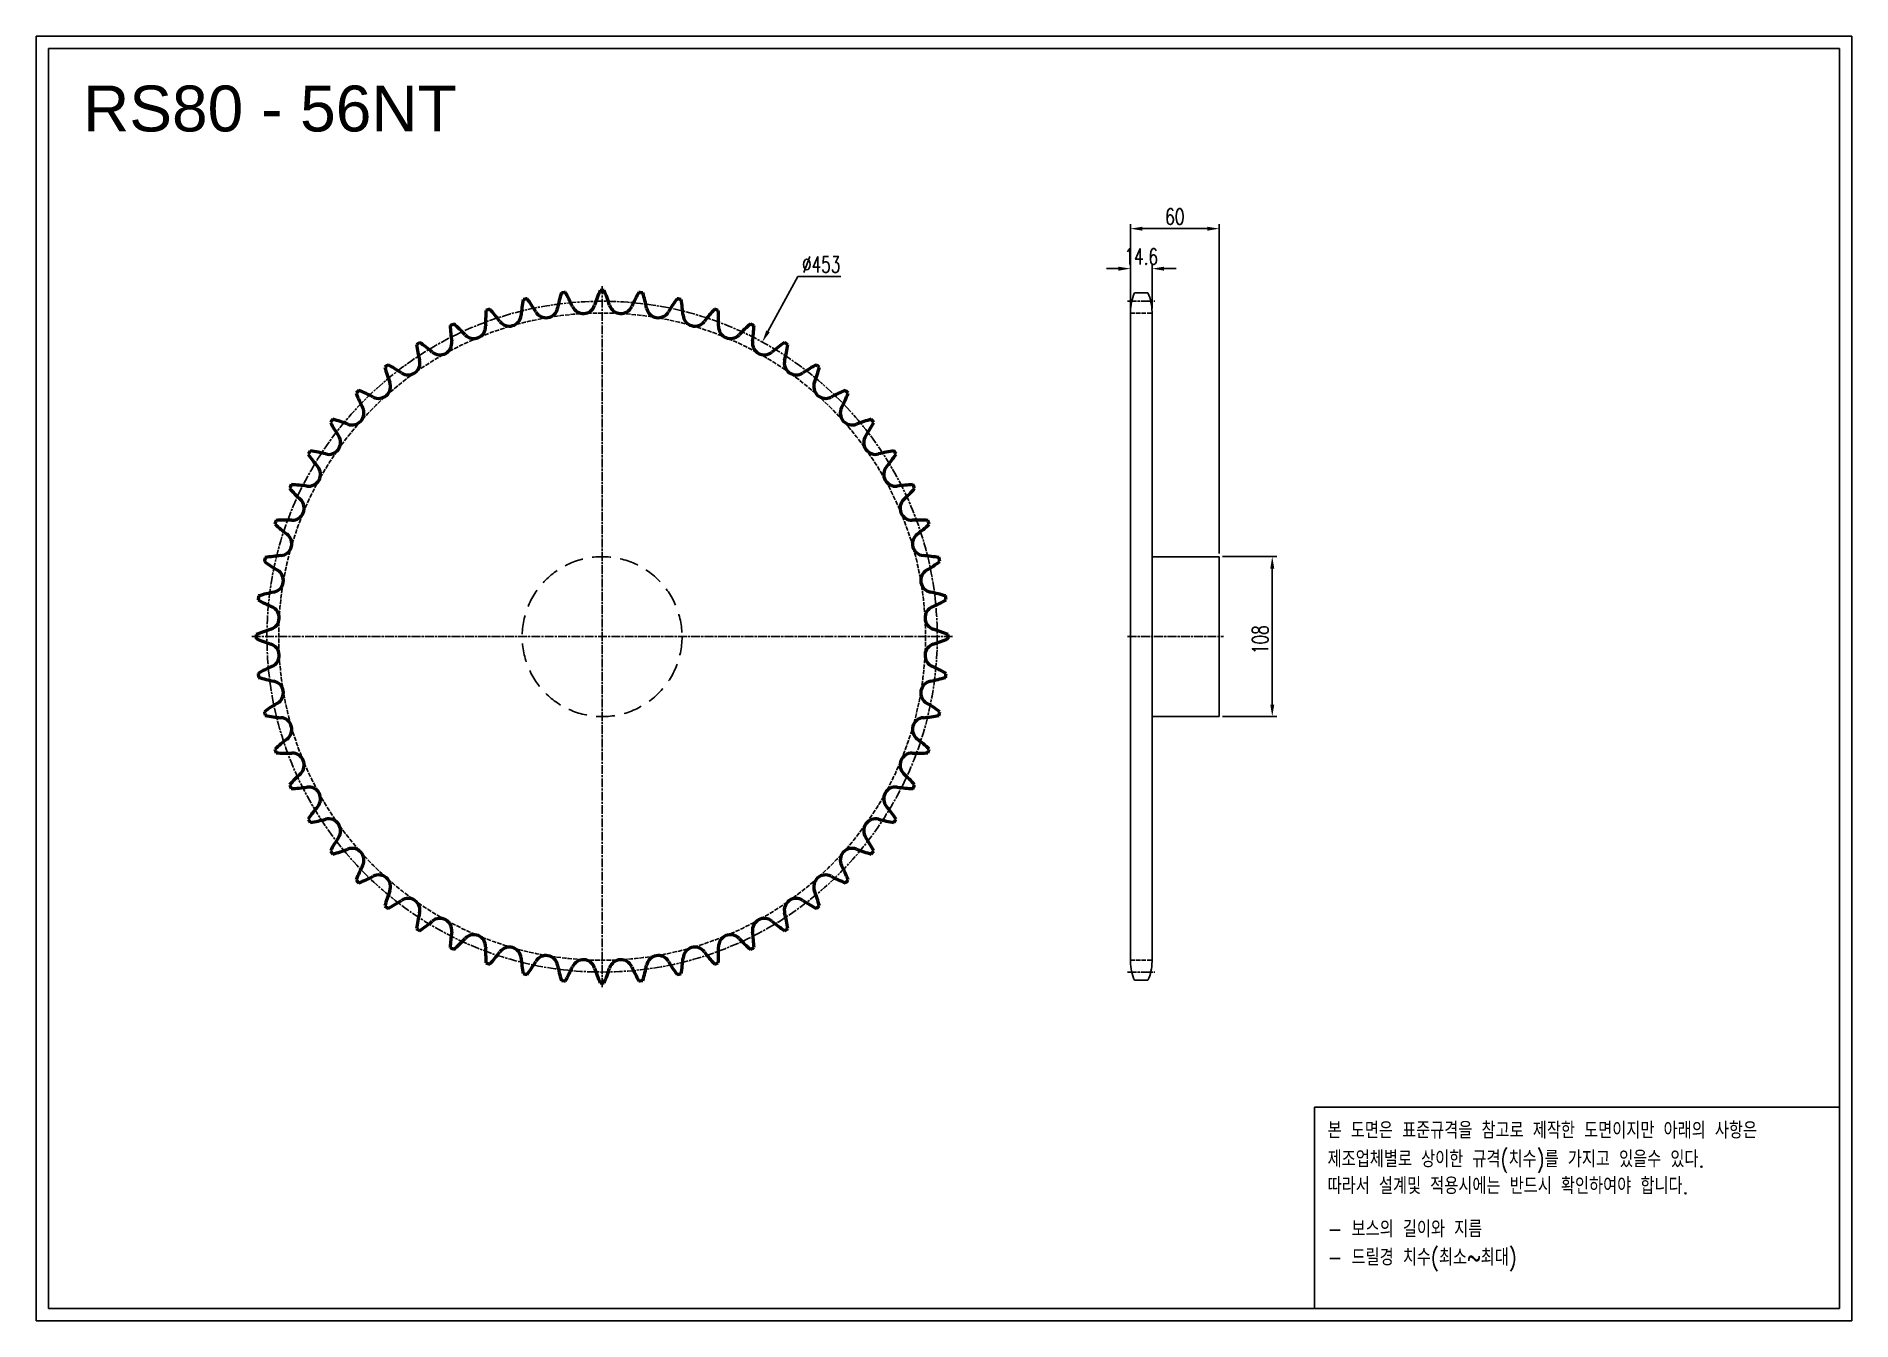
# Model space of a CAD drawing. Header units: millimetres. Extents: x -59108 to -57881, y 19120 to 19988.
import ezdxf

# ---------------------------------------------------------------- set-up
doc = ezdxf.new("R2010")
doc.units = ezdxf.units.MM
for name, pattern in [('AM_ISO02W050', [7.5, 6, -1.5]), ('AM_ISO02W050x2', [3.75, 3, -0.75]), ('AM_ISO08W050', [18, 12, -1.5, 3, -1.5]), ('AM_ISO08W050x2', [9, 6, -0.75, 1.5, -0.75]), ('HIDDEN', [9.525, 6.35, -3.175])]:
    doc.linetypes.add(name, pattern=pattern)
for name, color, linetype, lineweight in [('AM_0N', 7, 'Continuous', 50), ('AM_3N', 6, 'AM_ISO02W050', 25), ('AM_7', 4, 'AM_ISO08W050', 25), ('AM_7N', 4, 'AM_ISO08W050', 25)]:
    doc.layers.add(name, color=color, linetype=linetype, lineweight=lineweight)
doc.layers.add('HL', color=2, linetype='HIDDEN')
doc.layers.add('S-DIM', color=7, linetype='Continuous')
doc.styles.add('HAN', font='ROMANS.shx', dxfattribs={"width": 0.7, "bigfont": 'whgtxt.shx'})
doc.styles.add('HSG', font='SIMPLEX.shx', dxfattribs={"width": 0.7, "bigfont": 'HSG.shx'})
doc.styles.get("Standard").update_dxf_attribs({"font": 'arial.ttf'})
doc.dimstyles.new('APP23', dxfattribs={"dimscale": 4.5, "dimtxt": 2.4, "dimasz": 1.8, "dimexe": 0.7, "dimexo": 0.5, "dimgap": 0.6, "dimtad": 1, "dimtoh": 1, "dimdec": 1, "dimrnd": 0.01, "dimzin": 9, "dimdsep": 46, "dimtxsty": 'HSG', "dimcen": 0, "dimclrd": 1, "dimclre": 1, "dimclrt": 256, "dimazin": 2, "dimtp": 1, "dimtm": 1, "dimtfac": 0.5, "dimtdec": 1, "dimtix": 1, "dimtofl": 0, "dimtmove": 0, "dimatfit": 3, "dimfxl": 0, "dimtvp": 1, "dimtolj": 2, "dimlwd": -1, "dimlwe": -1, "dimarcsym": 0})

# ---------------------------------------------------------------- blocks, each defined once
blk = doc.blocks.new('*D1')
at = {"layer": 'Defpoints', "color": 0, "transparency": 16777216}
for p in [(-58308.2, 19636.4), (-58308.2, 19528.4), (-58272.4, 19528.4)]:
    blk.add_point(p, dxfattribs=at)
at = {"layer": 'S-DIM', "color": 1, "transparency": 16777216}
for p, q in [((-58306, 19636.4), (-58269.2, 19636.4)), ((-58272.4, 19628.3), (-58272.4, 19536.5)), ((-58306, 19528.4), (-58269.2, 19528.4))]:
    blk.add_line(p, q, dxfattribs=at)
for points in [[(-58273.7, 19628.3), (-58271, 19628.3), (-58272.4, 19636.4)], [(-58273.7, 19536.5), (-58271, 19536.5), (-58272.4, 19528.4)]]:
    blk.add_solid(points, dxfattribs=at)
at = {"layer": 'S-DIM', "transparency": 16777216, "insert": (-58280.5, 19580.3), "char_height": 10.8, "attachment_point": 5, "rotation": 90, "style": 'HSG'}
blk.add_mtext('\\A2;108', dxfattribs=at)
blk = doc.blocks.new('*D2')
at = {"layer": 'Defpoints', "color": 0, "transparency": 16777216}
for p in [(-58353.6, 19830.9), (-58368.2, 19801.8), (-58353.6, 19801.8)]:
    blk.add_point(p, dxfattribs=at)
at = {"layer": 'S-DIM', "color": 1, "transparency": 16777216}
for p, q in [((-58376.3, 19830.9), (-58384.4, 19830.9)), ((-58368.2, 19804), (-58368.2, 19834)), ((-58353.6, 19804), (-58353.6, 19834)), ((-58345.5, 19830.9), (-58337.4, 19830.9))]:
    blk.add_line(p, q, dxfattribs=at)
for points in [[(-58376.3, 19832.2), (-58376.3, 19829.5), (-58368.2, 19830.9)], [(-58345.5, 19832.2), (-58345.5, 19829.5), (-58353.6, 19830.9)]]:
    blk.add_solid(points, dxfattribs=at)
at = {"layer": 'S-DIM', "transparency": 16777216, "insert": (-58360.9, 19839), "char_height": 10.8, "attachment_point": 5, "style": 'HSG'}
blk.add_mtext('\\A2;14.6', dxfattribs=at)
blk = doc.blocks.new('*D3')
at = {"layer": 'Defpoints', "color": 0, "transparency": 16777216}
for p in [(-58308.2, 19857.9), (-58368.2, 19801.8), (-58308.2, 19636.4)]:
    blk.add_point(p, dxfattribs=at)
at = {"layer": 'S-DIM', "color": 1, "transparency": 16777216}
for p, q in [((-58368.2, 19804), (-58368.2, 19861)), ((-58360.1, 19857.9), (-58316.3, 19857.9)), ((-58308.2, 19638.6), (-58308.2, 19861))]:
    blk.add_line(p, q, dxfattribs=at)
for points in [[(-58360.1, 19859.2), (-58360.1, 19856.5), (-58368.2, 19857.9)], [(-58316.3, 19859.2), (-58316.3, 19856.5), (-58308.2, 19857.9)]]:
    blk.add_solid(points, dxfattribs=at)
at = {"layer": 'S-DIM', "transparency": 16777216, "insert": (-58338.2, 19866), "char_height": 10.8, "attachment_point": 5, "style": 'HSG'}
blk.add_mtext('\\A2;60', dxfattribs=at)
blk = doc.blocks.new('*D4')
at = {"layer": 'Defpoints', "color": 0, "transparency": 16777216}
for p in [(-58617, 19781.3), (-58833.4, 19383.4)]:
    blk.add_point(p, dxfattribs=at)
at = {"layer": 'S-DIM', "color": 1, "transparency": 16777216}
for p, q in [((-58593, 19825.6), (-58613.2, 19788.5)), ((-58564, 19825.6), (-58593, 19825.6))]:
    blk.add_line(p, q, dxfattribs=at)
blk.add_solid([(-58614.3, 19789.1), (-58612, 19787.8), (-58617, 19781.3)], dxfattribs=at)
at = {"layer": 'S-DIM', "transparency": 16777216, "insert": (-58577.2, 19833.7), "char_height": 10.8, "attachment_point": 5, "style": 'HSG'}
blk.add_mtext('\\A2;∅453', dxfattribs=at)
blk = doc.blocks.new('notice1')
at = {"color": 4}
blk.add_lwpolyline([(-22142.12, 1735.9), (-22053.8, 1735.9), (-22053.8, 1702.07), (-22142.12, 1702.07)], close=True, dxfattribs=at)
at = {"color": 4, "style": 'HAN', "width": 0.8}
for s, p in [('본 도면은 표준규격을 참고로 제작한 도면이지만 아래의 사항은', (-22139.9, 1730.62)), ('제조업체별로 상이한 규격(치수)를 가지고 있을수 있다.', (-22139.9, 1725.78)), ('따라서 설계및 적용시에는 반드시 확인하여야 합니다.', (-22139.9, 1721.28)), ('- 보스의 길이와 지름', (-22139.9, 1714.03)), ('- 드릴경 치수(최소~최대)', (-22139.9, 1709.27))]:
    blk.add_text(s, height=2.7949, dxfattribs=at).set_placement(p)

msp = doc.modelspace()

# ---------------------------------------------------------------- linework, layer by layer
for p, q in [((-58365.43, 19814.46), (-58356.43, 19814.46)), ((-58368.23, 19801.76), (-58368.23, 19362.94)), ((-58353.63, 19801.76), (-58353.63, 19362.94)), ((-58353.63, 19636.35), (-58308.23, 19636.35)), ((-58308.23, 19636.35), (-58308.23, 19528.35)), ((-58308.23, 19528.35), (-58353.63, 19528.35)), ((-58365.43, 19350.24), (-58356.43, 19350.24))]:
    msp.add_line(p, q)
for points in [[(-59107.58, 19987.78), (-57880.82, 19987.78), (-57880.82, 19120.38), (-59107.58, 19120.38)], [(-59099.32, 19979.52), (-57889.08, 19979.52), (-57889.08, 19128.64), (-59099.32, 19128.64)]]:
    msp.add_lwpolyline(points, close=True)
for centre, start, end in [((-58338.03, 19801.76), 155.13196, 180), ((-58383.83, 19801.76), 0, 24.86804), ((-58338.03, 19362.94), 180, 204.86804), ((-58383.83, 19362.94), 335.13196, 0)]:
    msp.add_arc(centre, 30.2, start, end)
at = {"layer": 'AM_0N'}
for centre, radius, start, end in [((-58646.88, 19782.79), 110.52, 163.33037, 168.83929), ((-58725.23, 19582.35), 233.76, 96.09352, 96.76362), ((-58846.21, 19760.33), 110.52, 24.01786, 29.52678), ((-58624.93, 19772.75), 110.52, 156.9018, 162.41071), ((-58725.23, 19582.35), 233.76, 89.66495, 90.33505), ((-58825.53, 19772.75), 110.52, 17.58929, 23.0982), ((-58604.24, 19760.33), 110.52, 150.47322, 155.98214), ((-58725.23, 19582.35), 233.76, 83.23638, 83.90648), ((-58803.58, 19782.79), 110.52, 11.16071, 16.66963), ((-58693.44, 19795.2), 110.52, 176.18751, 181.69643), ((-58725.23, 19582.35), 233.76, 108.95067, 109.62076), ((-58882.78, 19728.94), 110.52, 36.875, 42.38392), ((-58669.81, 19790.3), 110.52, 169.75894, 175.26786), ((-58725.23, 19582.35), 233.76, 102.5221, 103.19219), ((-58865.38, 19745.66), 110.52, 30.44643, 35.95535), ((-58763.18, 19805.73), 8.02, 210.44643, 348.83929), ((-58737.93, 19808.58), 8.02, 204.01786, 342.41071), ((-58712.52, 19808.58), 8.02, 197.58929, 335.98214), ((-58687.27, 19805.73), 8.02, 191.16071, 329.55357), ((-58585.08, 19745.66), 110.52, 144.04465, 149.55357), ((-58725.23, 19582.35), 233.76, 76.80781, 77.4779), ((-58780.64, 19790.3), 110.52, 4.73214, 10.24106), ((-58567.67, 19728.94), 110.52, 137.61608, 143.125), ((-58725.23, 19582.35), 233.76, 70.37924, 71.04933), ((-58757.01, 19795.2), 110.52, 358.30357, 3.81249), ((-58725.23, 19582.35), 233.76, 115.37924, 116.04933), ((-58717.47, 19797.42), 110.52, 182.61608, 188.125), ((-58898.2, 19710.38), 110.52, 43.30357, 48.81249), ((-58811.94, 19791.69), 8.02, 223.30357, 1.69643), ((-58787.95, 19800.08), 8.02, 216.875, 355.26786), ((-58662.5, 19800.08), 8.02, 184.73214, 323.125), ((-58638.52, 19791.69), 8.02, 178.30357, 316.69643), ((-58552.25, 19710.38), 110.52, 131.18751, 136.69643), ((-58725.23, 19582.35), 233.76, 63.95067, 64.62076), ((-58732.98, 19797.42), 110.52, 351.875, 357.38392), ((-58725.23, 19582.35), 233.76, 121.80781, 122.4779), ((-58741.6, 19796.93), 110.52, 189.04465, 194.55357), ((-58911.45, 19690.21), 110.52, 49.73214, 55.24106), ((-58834.83, 19780.66), 8.02, 229.73214, 8.125), ((-58615.63, 19780.66), 8.02, 171.875, 310.26786), ((-58539, 19690.21), 110.52, 124.75894, 130.26786), ((-58725.23, 19582.35), 233.76, 57.5221, 58.19219), ((-58708.85, 19796.93), 110.52, 345.44643, 350.95535), ((-58725.23, 19582.35), 233.76, 128.23638, 128.90648), ((-58765.53, 19793.75), 110.52, 195.47322, 200.98214), ((-58922.36, 19668.68), 110.52, 56.16071, 61.66963), ((-58856.34, 19767.14), 8.02, 236.16071, 14.55357), ((-58594.11, 19767.14), 8.02, 165.44643, 303.83929), ((-58528.1, 19668.68), 110.52, 118.33037, 123.83929), ((-58684.93, 19793.75), 110.52, 339.01786, 344.52678), ((-58725.23, 19582.35), 233.76, 51.09352, 51.76362), ((-58876.21, 19751.3), 8.02, 242.58929, 20.98214), ((-58574.25, 19751.3), 8.02, 159.01786, 297.41071), ((-58725.23, 19582.35), 233.76, 134.66495, 135.33505), ((-58788.94, 19787.91), 110.52, 201.9018, 207.41071), ((-58930.78, 19646.07), 110.52, 62.58929, 68.0982), ((-58519.67, 19646.07), 110.52, 111.9018, 117.41071), ((-58661.52, 19787.91), 110.52, 332.58929, 338.0982), ((-58725.23, 19582.35), 233.76, 44.66495, 45.33505), ((-58725.23, 19582.35), 233.76, 141.09352, 141.76362), ((-58811.55, 19779.48), 110.52, 208.33037, 213.83929), ((-58936.62, 19622.65), 110.52, 69.01786, 74.52678), ((-58894.18, 19733.33), 8.02, 249.01786, 27.41071), ((-58556.28, 19733.33), 8.02, 152.58929, 290.98214), ((-58513.83, 19622.65), 110.52, 105.47322, 110.98214), ((-58638.9, 19779.48), 110.52, 326.16071, 331.66963), ((-58725.23, 19582.35), 233.76, 38.23638, 38.90648), ((-58910.02, 19713.47), 8.02, 255.44643, 33.83929), ((-58540.44, 19713.47), 8.02, 146.16071, 284.55357), ((-58725.23, 19582.35), 233.76, 147.5221, 148.19219), ((-58833.08, 19768.58), 110.52, 214.75894, 220.26786), ((-58939.81, 19598.73), 110.52, 75.44643, 80.95535), ((-58510.65, 19598.73), 110.52, 99.04465, 104.55357), ((-58617.37, 19768.58), 110.52, 319.73214, 325.24106), ((-58725.23, 19582.35), 233.76, 31.80781, 32.4779), ((-58923.54, 19691.95), 8.02, 261.875, 40.26786), ((-58526.92, 19691.95), 8.02, 139.73214, 278.125), ((-58725.23, 19582.35), 233.76, 153.95067, 154.62076), ((-58853.26, 19755.33), 110.52, 221.18751, 226.69643), ((-58940.29, 19574.6), 110.52, 81.875, 87.38392), ((-58510.17, 19574.6), 110.52, 92.61608, 98.125), ((-58597.2, 19755.33), 110.52, 313.30357, 318.81249), ((-58725.23, 19582.35), 233.76, 25.37924, 26.04933), ((-58934.56, 19669.06), 8.02, 268.30357, 46.69643), ((-58515.9, 19669.06), 8.02, 133.30357, 271.69643), ((-58725.23, 19582.35), 233.76, 160.37924, 161.04933), ((-58871.82, 19739.91), 110.52, 227.61608, 233.125), ((-58938.07, 19550.57), 110.52, 88.30357, 93.81249), ((-58512.39, 19550.57), 110.52, 86.18751, 91.69643), ((-58578.64, 19739.91), 110.52, 306.875, 312.38392), ((-58725.23, 19582.35), 233.76, 18.95067, 19.62076), ((-58942.95, 19645.08), 8.02, 274.73214, 53.125), ((-58507.5, 19645.08), 8.02, 126.875, 265.26786), ((-58725.23, 19582.35), 233.76, 166.80781, 167.4779), ((-58888.54, 19722.5), 110.52, 234.04465, 239.55357), ((-58933.17, 19526.94), 110.52, 94.73214, 100.24106), ((-58517.28, 19526.94), 110.52, 79.75894, 85.26786), ((-58561.92, 19722.5), 110.52, 300.44643, 305.95535), ((-58725.23, 19582.35), 233.76, 12.5221, 13.19219), ((-58948.61, 19620.31), 8.02, 281.16071, 59.55357), ((-58501.85, 19620.31), 8.02, 120.44643, 258.83929), ((-58725.23, 19582.35), 233.76, 173.23638, 173.90648), ((-58903.2, 19703.34), 110.52, 240.47322, 245.98214), ((-58925.66, 19504), 110.52, 101.16071, 106.66963), ((-58524.79, 19504), 110.52, 73.33037, 78.83929), ((-58547.25, 19703.34), 110.52, 294.01786, 299.52678), ((-58725.23, 19582.35), 233.76, 6.09352, 6.76362), ((-58951.45, 19595.06), 8.02, 287.58929, 65.98214), ((-58499, 19595.06), 8.02, 114.01786, 252.41071), ((-58915.63, 19482.06), 110.52, 107.58929, 113.0982), ((-58725.23, 19582.35), 233.76, 179.66495, 180.33505), ((-58915.63, 19682.65), 110.52, 246.9018, 252.41071), ((-58534.83, 19482.06), 110.52, 66.9018, 72.41071), ((-58534.83, 19682.65), 110.52, 287.58929, 293.0982), ((-58725.23, 19582.35), 233.76, 359.66495, 0.33505), ((-58951.45, 19569.65), 8.02, 294.01786, 72.41071), ((-58499, 19569.65), 8.02, 107.58929, 245.98214), ((-58903.2, 19461.37), 110.52, 114.01786, 119.52678), ((-58725.23, 19582.35), 233.76, 186.09352, 186.76362), ((-58925.66, 19660.7), 110.52, 253.33037, 258.83929), ((-58524.79, 19660.7), 110.52, 281.16071, 286.66963), ((-58547.25, 19461.37), 110.52, 60.47322, 65.98214), ((-58725.23, 19582.35), 233.76, 353.23638, 353.90648), ((-58948.61, 19544.4), 8.02, 300.44643, 78.83929), ((-58501.85, 19544.4), 8.02, 101.16071, 239.55357), ((-58888.54, 19442.2), 110.52, 120.44643, 125.95535), ((-58725.23, 19582.35), 233.76, 192.5221, 193.19219), ((-58561.92, 19442.2), 110.52, 54.04465, 59.55357), ((-58725.23, 19582.35), 233.76, 346.80781, 347.4779), ((-58933.17, 19637.77), 110.52, 259.75894, 265.26786), ((-58942.95, 19519.63), 8.02, 306.875, 85.26786), ((-58507.5, 19519.63), 8.02, 94.73214, 233.125), ((-58517.28, 19637.77), 110.52, 274.73214, 280.24106), ((-58871.82, 19424.8), 110.52, 126.875, 132.38392), ((-58725.23, 19582.35), 233.76, 198.95067, 199.62076), ((-58578.64, 19424.8), 110.52, 47.61608, 53.125), ((-58725.23, 19582.35), 233.76, 340.37924, 341.04933), ((-58938.07, 19614.14), 110.52, 266.18751, 271.69643), ((-58934.56, 19495.64), 8.02, 313.30357, 91.69643), ((-58515.9, 19495.64), 8.02, 88.30357, 226.69643), ((-58512.39, 19614.14), 110.52, 268.30357, 273.81249), ((-58853.26, 19409.38), 110.52, 133.30357, 138.81249), ((-58725.23, 19582.35), 233.76, 205.37924, 206.04933), ((-58597.2, 19409.38), 110.52, 41.18751, 46.69643), ((-58725.23, 19582.35), 233.76, 333.95067, 334.62076), ((-58940.29, 19590.11), 110.52, 272.61608, 278.125), ((-58923.54, 19472.75), 8.02, 319.73214, 98.125), ((-58526.92, 19472.75), 8.02, 81.875, 220.26786), ((-58510.17, 19590.11), 110.52, 261.875, 267.38392), ((-58833.08, 19396.13), 110.52, 139.73214, 145.24106), ((-58725.23, 19582.35), 233.76, 211.80781, 212.4779), ((-58939.81, 19565.98), 110.52, 279.04465, 284.55357), ((-58910.02, 19451.24), 8.02, 326.16071, 104.55357), ((-58540.44, 19451.24), 8.02, 75.44643, 213.83929), ((-58510.65, 19565.98), 110.52, 255.44643, 260.95535), ((-58617.37, 19396.13), 110.52, 34.75894, 40.26786), ((-58725.23, 19582.35), 233.76, 327.5221, 328.19219), ((-58811.55, 19385.22), 110.52, 146.16071, 151.66963), ((-58638.9, 19385.22), 110.52, 28.33037, 33.83929), ((-58725.23, 19582.35), 233.76, 218.23638, 218.90648), ((-58936.62, 19542.06), 110.52, 285.47322, 290.98214), ((-58894.18, 19431.37), 8.02, 332.58929, 110.98214), ((-58556.28, 19431.37), 8.02, 69.01786, 207.41071), ((-58513.83, 19542.06), 110.52, 249.01786, 254.52678), ((-58725.23, 19582.35), 233.76, 321.09352, 321.76362), ((-58788.94, 19376.8), 110.52, 152.58929, 158.0982), ((-58930.78, 19518.64), 110.52, 291.9018, 297.41071), ((-58876.21, 19413.41), 8.02, 339.01786, 117.41071), ((-58574.25, 19413.41), 8.02, 62.58929, 200.98214), ((-58519.67, 19518.64), 110.52, 242.58929, 248.0982), ((-58661.52, 19376.8), 110.52, 21.9018, 27.41071), ((-58725.23, 19582.35), 233.76, 224.66495, 225.33505), ((-58765.53, 19370.96), 110.52, 159.01786, 164.52678), ((-58684.93, 19370.96), 110.52, 15.47322, 20.98214), ((-58725.23, 19582.35), 233.76, 314.66495, 315.33505), ((-58725.23, 19582.35), 233.76, 231.09352, 231.76362), ((-58922.36, 19496.03), 110.52, 298.33037, 303.83929), ((-58856.34, 19397.56), 8.02, 345.44643, 123.83929), ((-58741.6, 19367.77), 110.52, 165.44643, 170.95535), ((-58594.11, 19397.56), 8.02, 56.16071, 194.55357), ((-58708.85, 19367.77), 110.52, 9.04465, 14.55357), ((-58528.1, 19496.03), 110.52, 236.16071, 241.66963), ((-58725.23, 19582.35), 233.76, 308.23638, 308.90648), ((-58725.23, 19582.35), 233.76, 237.5221, 238.19219), ((-58911.45, 19474.5), 110.52, 304.75894, 310.26786), ((-58834.83, 19384.05), 8.02, 351.875, 130.26786), ((-58717.47, 19367.29), 110.52, 171.875, 177.38392), ((-58615.63, 19384.05), 8.02, 49.73214, 188.125), ((-58732.98, 19367.29), 110.52, 2.61608, 8.125), ((-58539, 19474.5), 110.52, 229.73214, 235.24106), ((-58725.23, 19582.35), 233.76, 301.80781, 302.4779), ((-58725.23, 19582.35), 233.76, 243.95067, 244.62076), ((-58898.2, 19454.33), 110.52, 311.18751, 316.69643), ((-58811.94, 19373.02), 8.02, 358.30357, 136.69643), ((-58693.44, 19369.51), 110.52, 178.30357, 183.81249), ((-58787.95, 19364.63), 8.02, 4.73214, 143.125), ((-58662.5, 19364.63), 8.02, 36.875, 175.26786), ((-58757.01, 19369.51), 110.52, 356.18751, 1.69643), ((-58638.52, 19373.02), 8.02, 43.30357, 181.69643), ((-58552.25, 19454.33), 110.52, 223.30357, 228.81249), ((-58725.23, 19582.35), 233.76, 295.37924, 296.04933), ((-58725.23, 19582.35), 233.76, 250.37924, 251.04933), ((-58882.78, 19435.76), 110.52, 317.61608, 323.125), ((-58669.81, 19374.41), 110.52, 184.73214, 190.24106), ((-58865.38, 19419.04), 110.52, 324.04465, 329.55357), ((-58763.18, 19358.97), 8.02, 11.16071, 149.55357), ((-58646.88, 19381.92), 110.52, 191.16071, 196.66963), ((-58846.21, 19404.38), 110.52, 330.47322, 335.98214), ((-58737.93, 19356.13), 8.02, 17.58929, 155.98214), ((-58624.93, 19391.95), 110.52, 197.58929, 203.0982), ((-58825.53, 19391.95), 110.52, 336.9018, 342.41071), ((-58712.52, 19356.13), 8.02, 24.01786, 162.41071), ((-58604.24, 19404.38), 110.52, 204.01786, 209.52678), ((-58803.58, 19381.92), 110.52, 343.33037, 348.83929), ((-58687.27, 19358.97), 8.02, 30.44643, 168.83929), ((-58585.08, 19419.04), 110.52, 210.44643, 215.95535), ((-58780.64, 19374.41), 110.52, 349.75894, 355.26786), ((-58567.67, 19435.76), 110.52, 216.875, 222.38392), ((-58725.23, 19582.35), 233.76, 288.95067, 289.62076), ((-58725.23, 19582.35), 233.76, 256.80781, 257.4779), ((-58725.23, 19582.35), 233.76, 263.23638, 263.90648), ((-58725.23, 19582.35), 233.76, 269.66495, 270.33505), ((-58725.23, 19582.35), 233.76, 276.09352, 276.76362), ((-58725.23, 19582.35), 233.76, 282.5221, 283.19219)]:
    msp.add_arc(centre, radius, start, end, dxfattribs=at)
at = {"layer": 'AM_3N', "linetype": 'AM_ISO02W050x2'}
for p, q in [((-58368.23, 19800.91), (-58353.63, 19800.91)), ((-58368.23, 19363.79), (-58353.63, 19363.79))]:
    msp.add_line(p, q, dxfattribs=at)
msp.add_circle((-58725.23, 19582.35), 218.56, dxfattribs=at)
at = {"layer": 'AM_7', "linetype": 'AM_ISO08W050x2'}
for p, q in [((-58370.17, 19808.85), (-58351.69, 19808.85)), ((-58370.17, 19582.35), (-58305.42, 19582.35)), ((-58370.17, 19355.85), (-58351.69, 19355.85))]:
    msp.add_line(p, q, dxfattribs=at)
msp.add_circle((-58725.23, 19582.35), 226.5, dxfattribs=at)
at = {"layer": 'AM_7N', "linetype": 'AM_ISO08W050x2'}
for p, q in [((-58725.23, 19345.59), (-58725.23, 19819.12)), ((-58961.99, 19582.35), (-58488.46, 19582.35))]:
    msp.add_line(p, q, dxfattribs=at)
at = {"layer": 'HL', "ltscale": 2}
msp.add_circle((-58725.23, 19582.35), 54, dxfattribs=at)

# ---------------------------------------------------------------- block references
at = {"xscale": 4.017175658495999, "yscale": 4.017175658495999, "zscale": 4.017175658495999}
msp.add_blockref('notice1', (30704.89, 12291.14), dxfattribs=at)

# ---------------------------------------------------------------- texts
msp.add_text('RS80 - 56NT', height=30.9787).set_placement((-59075.99, 19923.55))

# ---------------------------------------------------------------- dimensions: what is measured, and where the dimension line sits
at = {"layer": 'S-DIM'}
dim = msp.add_linear_dim(base=(-58308.23, 19857.85), p1=(-58368.23, 19801.76), p2=(-58308.23, 19636.35), dimstyle='APP23', dxfattribs=at)
dim.commit()
dim.dimension.update_dxf_attribs({"geometry": '*D3', "text_midpoint": (-58338.23, 19865.95)})
dim = msp.add_diameter_dim_2p(p1=(-58833.43, 19383.37), p2=(-58617.03, 19781.34), dimstyle='APP23', dxfattribs=at)
dim.commit()
dim.dimension.update_dxf_attribs({"geometry": '*D4', "text_midpoint": (-58577.15, 19825.55), "dimtype": 131})
dim = msp.add_linear_dim(base=(-58353.63, 19830.85), p1=(-58368.23, 19801.76), p2=(-58353.63, 19801.76), dimstyle='APP23', dxfattribs=at)
dim.commit()
dim.dimension.update_dxf_attribs({"geometry": '*D2', "text_midpoint": (-58360.93, 19830.85), "dimtype": 128})
dim = msp.add_linear_dim(base=(-58272.35, 19528.35), p1=(-58308.23, 19636.35), p2=(-58308.23, 19528.35), angle=90, dimstyle='APP23', dxfattribs=at)
dim.commit()
dim.dimension.update_dxf_attribs({"geometry": '*D1', "text_midpoint": (-58272.35, 19580.31), "dimtype": 128})

doc.saveas('drawing.dxf')
